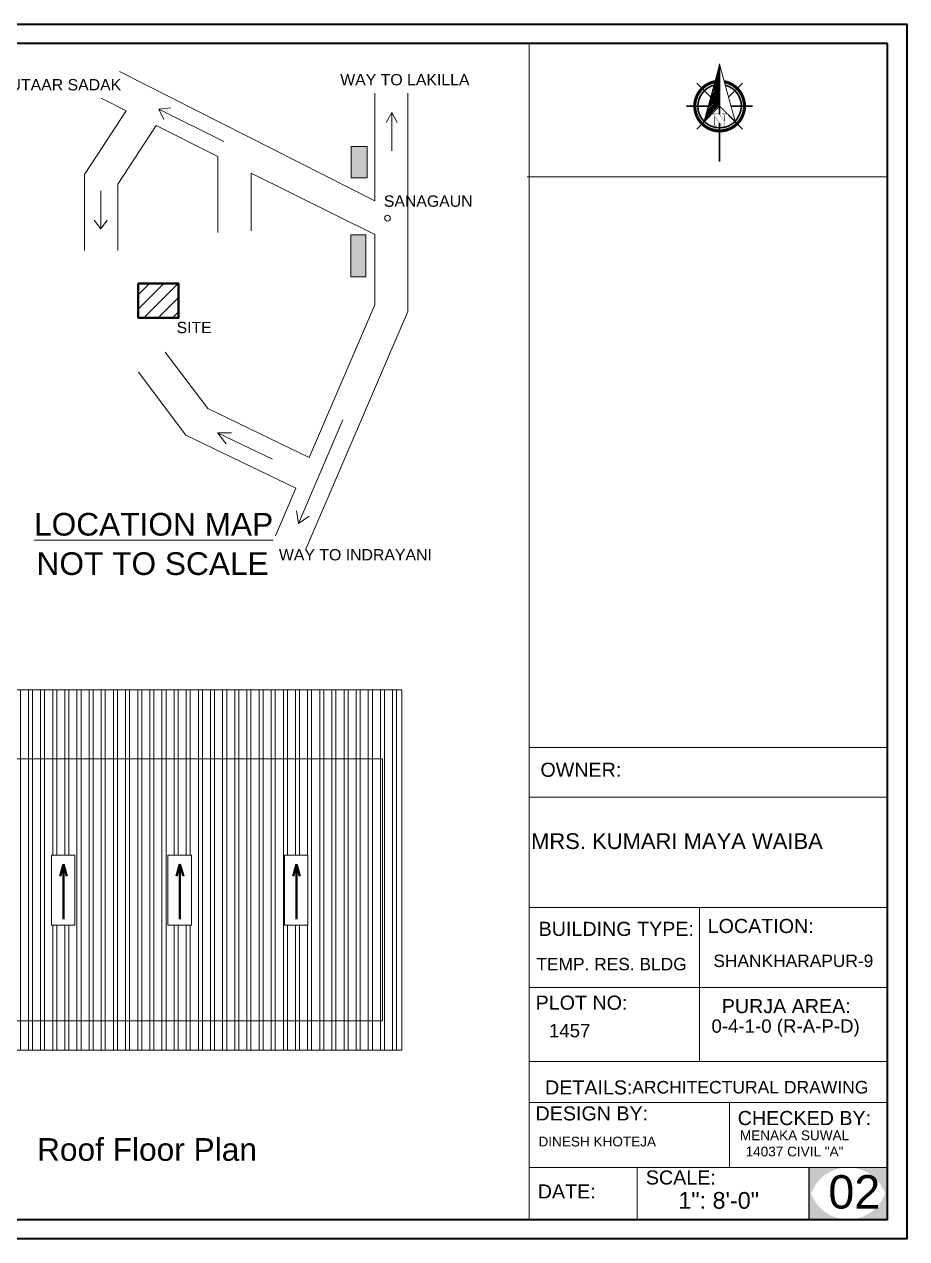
# Model space of a CAD drawing. Header units: inches. Extents: x 54699 to 80583, y -8431 to -3547.
# Drawn here: x 74334 to 74879, y -7188 to -6437 of the extents above; entities that cross this region are included whole.
import ezdxf

# ---------------------------------------------------------------- set-up
doc = ezdxf.new("R2010")
doc.units = ezdxf.units.IN
doc.header["$LTSCALE"] = 0.5
doc.header["$MEASUREMENT"] = 0
for name, color, linetype, lineweight in [('DIM_LINE', 173, 'Continuous', 20), ('Dimention', 5, 'Continuous', 20), ('door', 202, 'Continuous', 5), ('DW-SEC', 24, 'Continuous', 25), ('ELEVATION', 85, 'Continuous', 9), ('Siteplan', 7, 'Continuous', 30), ('steps', 253, 'Continuous', 20), ('TEXT', 220, 'Continuous', 9), ('wall', 20, 'Continuous', 40), ('WALL - A', 1, 'Continuous', 40)]:
    doc.layers.add(name, color=color, linetype=linetype, lineweight=lineweight)
doc.layers.add('Normal Wall', color=7, linetype='Continuous', lineweight=35, true_color=0xffaf89)
doc.layers.add('Rear Wall', color=7, linetype='Continuous', lineweight=20, true_color=0xd4e480)
doc.layers.add('REBARS', color=5, linetype='Continuous')
doc.styles.get("Standard").update_dxf_attribs({"font": 'arial.ttf'})
doc.styles.add('SwissBT', font='swiss.ttf', dxfattribs={"height": 12})
pattern_1 = [(90, (104651.224, 353541.492), (-7.5, 2e-15), []), (90, (104653.724, 353543.992), (-7.5, 2e-15), [])]

# ---------------------------------------------------------------- blocks, each defined once
blk = doc.blocks.new('*X743')
at = {"color": 0}
for p, q in [((146.95, -410.95), (147.62, -410.29)), ((147.15, -410.22), (147.62, -409.76)), ((147.35, -409.49), (147.62, -409.23)), ((147.55, -408.76), (147.62, -408.7)), ((145.56, -416.06), (147.62, -414)), ((145.76, -415.33), (147.62, -413.47)), ((145.96, -414.6), (147.62, -412.94)), ((146.16, -413.87), (147.62, -412.41)), ((146.36, -413.14), (147.62, -411.88)), ((146.55, -412.41), (147.62, -411.35)), ((146.75, -411.68), (147.62, -410.82)), ((143.96, -421.9), (147.62, -418.24)), ((144.16, -421.17), (147.62, -417.71)), ((144.36, -420.44), (147.62, -417.18)), ((144.56, -419.71), (147.62, -416.65)), ((144.76, -418.98), (147.62, -416.12)), ((144.96, -418.25), (147.62, -415.59)), ((145.16, -417.52), (147.62, -415.06)), ((145.36, -416.79), (147.62, -414.53)), ((142.76, -426.28), (147.62, -421.42)), ((142.96, -425.55), (147.62, -420.89)), ((143.16, -424.82), (147.62, -420.36)), ((143.36, -424.09), (147.62, -419.83)), ((143.56, -423.36), (147.62, -419.3)), ((143.76, -422.63), (147.62, -418.77))]:
    blk.add_line(p, q, dxfattribs=at)
blk = doc.blocks.new('NORTH_15')
for p, q in [((0, 3.66), (0, 10.62)), ((-2.87, 2.87), (-7.37, 7.37)), ((2.87, 2.87), (7.37, 7.37)), ((-13.37, 0), (2.72, 0)), ((5.49, 0), (17.83, 0)), ((-2.87, -2.87), (-7.37, -7.37)), ((0, -3.66), (0, -10.62)), ((2.87, -2.87), (7.37, -7.37))]:
    blk.add_line(p, q)
at = {"const_width": 1}
for points in [[(0, -8, 1), (0, 8, 0.359415), (-7.86, 1.52, 1)], [(-7.86, -1.52, 0.359415), (0, -8, 1)]]:
    blk.add_lwpolyline(points, format="xyb", dxfattribs=at)
for points, const_width in [([(4.96, -5.01), (-13.37, 0), (4.9, 5), (0, 0), (4.96, -5.01)], 0.3), ([(5.93, -1.55), (6, -1.55), (6.07, -1.54), (6.13, -1.53), (6.17, -1.52), (6.22, -1.51), (6.26, -1.49), (6.28, -1.47), (6.3, -1.45), (6.32, -1.42), (6.33, -1.39), (6.35, -1.34), (6.36, -1.29), (6.37, -1.23), (6.38, -1.16), (6.38, -1.08), (6.38, -1), (6.54, -1), (6.54, -2.34), (6.38, -2.34), (6.38, -2.3), (6.38, -2.23), (6.38, -2.16), (6.37, -2.09), (6.36, -2.04), (6.35, -1.99), (6.33, -1.95), (6.32, -1.91), (6.3, -1.88), (6.28, -1.86), (6.26, -1.83), (6.22, -1.81), (6.18, -1.8), (6.13, -1.78), (6.07, -1.77), (6.01, -1.76), (5.95, -1.76), (2.66, -1.76), (2.66, -2.34), (2.5, -2.34), (2.5, -0.16), (4.71, 1.44), (3.14, 1.44), (3.07, 1.44), (3, 1.43), (2.94, 1.42), (2.89, 1.41), (2.85, 1.4), (2.81, 1.38), (2.78, 1.36), (2.76, 1.34), (2.74, 1.31), (2.72, 1.27), (2.7, 1.22), (2.69, 1.17), (2.68, 1.11), (2.67, 1.04), (2.66, 0.97), (2.66, 0.89), (2.66, 0.87), (2.5, 0.87), (2.5, 2.21), (2.66, 2.21), (2.66, 2.17), (2.66, 2.09), (2.67, 2.03), (2.68, 1.97), (2.69, 1.91), (2.7, 1.86), (2.71, 1.82), (2.73, 1.78), (2.75, 1.76), (2.77, 1.74), (2.8, 1.72), (2.85, 1.7), (2.89, 1.68), (2.94, 1.67), (3, 1.66), (3.07, 1.66), (3.14, 1.66), (6.54, 1.66), (6.54, 0.75), (3.33, -1.55), (5.93, -1.55), (5.93, -1.55)], 0.1)]:
    blk.add_lwpolyline(points, dxfattribs=dict(const_width=const_width))
for start, end in [(90, 164.973), (270, 90), (195.027, 270)]:
    blk.add_arc((0, 0), 7, start, end)
at = {"rotation": 90}
blk.add_blockref('*X743', (-421.89, -147.62), dxfattribs=at)
blk = doc.blocks.new('A$C0BDB7EE9')
at = {"layer": 'Siteplan', "xscale": 2.999999999999779, "yscale": 2.999999999999779, "zscale": 2.999999999999779, "rotation": 247.8612575918487}
blk.add_blockref('NORTH_15', (20.2, 49.5), dxfattribs=at)
blk = doc.blocks.new('A$C327B4BBD')
at = {"layer": 'Dimention', "ltscale": 0.3, "xscale": 1.171875000000082, "yscale": 1.171875000000082, "zscale": 1.171875000000082, "rotation": 112.1387424081494}
blk.add_blockref('A$C0BDB7EE9', (16.1, 0), dxfattribs=at)

msp = doc.modelspace()

# ---------------------------------------------------------------- hatches: boundary and pattern name
msp.add_hatch(color=0).paths.add_polyline_path([(74867.01, -7143.94), (74842.7, -7143.94, -0.414214), (74867.01, -7168.25)])
at = {"layer": 'DIM_LINE'}
h = msp.add_hatch(dxfattribs=at)
h.set_pattern_fill('ANSI32', color=256, scale=20, angle=45)
h.set_pattern_definition(pattern_1)
h.paths.add_polyline_path([(74554.95, -6891.42), (74554.95, -7053.42), (74230.95, -7053.42), (74230.95, -7071.42), (74566.95, -7071.42), (74566.95, -6848.8), (74230.95, -6848.8), (74230.95, -6891.42)])
h = msp.add_hatch(dxfattribs=at)
h.set_pattern_fill('ANSI32', color=256, scale=20, angle=45)
h.set_pattern_definition(pattern_1)
h.paths.add_polyline_path([(74230.95, -6891.42), (74230.95, -7053.42), (74554.95, -7053.42), (74554.95, -6891.42)])
h.paths.add_polyline_path([(74364.89, -6950.95), (74364.89, -6994.27), (74350.44, -6994.27), (74350.44, -6950.95)], flags=16)
h.paths.add_polyline_path([(74422.44, -6950.95), (74436.89, -6950.95), (74436.89, -6994.27), (74422.44, -6994.27)], flags=16)
h.paths.add_polyline_path([(74292.89, -6950.95), (74292.89, -6994.27), (74278.44, -6994.27), (74278.44, -6950.95)], flags=16)
h.paths.add_polyline_path([(74494.44, -6950.95), (74508.89, -6950.95), (74508.89, -6994.27), (74494.44, -6994.27)], flags=16)
at = {"layer": 'DW-SEC'}
h = msp.add_hatch(dxfattribs=at)
h.set_pattern_fill('ANSI31', color=256, scale=50)
h.set_pattern_definition([(45, (-47098.651, 5977.712), (-4.41941738, 4.41941738), [])])
h.paths.add_polyline_path([(74428.97, -6597.67), (74404.07, -6597.67), (74404.07, -6618.91), (74428.97, -6618.91)])
at = {"layer": 'ELEVATION'}
h = msp.add_hatch(dxfattribs=at)
h.set_pattern_fill('SWAMP', color=256, scale=2)
h.set_pattern_definition([(0, (-4632.738, -2680.9194), (1, 1.732050806), [0.25, -1.75]), (90, (-4632.6129, -2680.9194), (-1, 1.732050806), [0.125, -3.33910161]), (90, (-4632.5817, -2680.9194), (-1, 1.732050806), [0.1, -3.36410161]), (90, (-4632.6442, -2680.9194), (-1, 1.732050806), [0.1, -3.36410161]), (60, (-4632.5504, -2680.9194), (-1, 1.732050807), [0.08, -1.92]), (120, (-4632.6754, -2680.9194), (-2, 8e-10), [0.08, -1.92])])
h.paths.add_polyline_path([(74544.64, -6567.55), (74535.5, -6567.55), (74535.5, -6593.42), (74544.64, -6593.42)])
h.paths.add_polyline_path([(74545.62, -6512.99), (74535.59, -6512.99), (74535.59, -6532.28), (74545.62, -6532.28)])
at = {"layer": 'TEXT'}
for points in [[(74842.7, -7143.94), (74818.39, -7143.94), (74818.39, -7168.25, -0.414214)], [(74842.7, -7143.94), (74818.39, -7143.94), (74818.39, -7168.25, -0.414214)], [(74867.01, -7143.94), (74842.7, -7143.94, -0.414214), (74867.01, -7168.25)], [(74818.39, -7151.75), (74818.39, -7176.06), (74842.7, -7176.06, -0.414214)], [(74818.39, -7151.75), (74818.39, -7176.06), (74842.7, -7176.06, -0.414214)], [(74867.01, -7151.75, -0.414214), (74842.7, -7176.06), (74867.01, -7176.06)], [(74867.01, -7151.75, -0.414214), (74842.7, -7176.06), (74867.01, -7176.06)]]:
    msp.add_hatch(color=0, dxfattribs=at).paths.add_polyline_path(points)

# ---------------------------------------------------------------- linework, layer by layer
at = {"color": 0}
msp.add_line((74818.39, -7143.94), (74818.39, -7176.06), dxfattribs=at)
msp.add_line((74818.39, -7143.94), (74818.39, -7176.06), dxfattribs=at)
at = {"layer": 'DIM_LINE'}
for points in [[(74364.89, -6950.95), (74350.44, -6950.95), (74350.44, -6994.27), (74364.89, -6994.27)], [(74436.89, -6950.95), (74422.44, -6950.95), (74422.44, -6994.27), (74436.89, -6994.27)], [(74508.89, -6950.95), (74494.44, -6950.95), (74494.44, -6994.27), (74508.89, -6994.27)]]:
    msp.add_lwpolyline(points, close=True, dxfattribs=at)
at = {"layer": 'door', "ltscale": 0.5}
for p, q in [((74230.95, -6848.8), (74566.95, -6848.8)), ((74566.95, -7071.42), (74566.95, -6848.8)), ((74230.95, -6891.42), (74554.95, -6891.42)), ((74554.95, -7053.42), (74554.95, -6891.42)), ((74230.95, -7053.42), (74554.95, -7053.42)), ((74230.95, -7071.42), (74566.95, -7071.42))]:
    msp.add_line(p, q, dxfattribs=at)
for points in [[(74364.89, -6994.27), (74350.44, -6994.27), (74350.44, -6950.95), (74364.89, -6950.95)], [(74436.89, -6994.27), (74422.44, -6994.27), (74422.44, -6950.95), (74436.89, -6950.95)], [(74508.89, -6994.27), (74494.44, -6994.27), (74494.44, -6950.95), (74508.89, -6950.95)]]:
    msp.add_lwpolyline(points, close=True, dxfattribs=at)
at = {"layer": 'ELEVATION'}
for p, q in [((74392.47, -6466.59), (74550.17, -6546.45)), ((74381.21, -6483.2), (74396.56, -6490.85)), ((74550.17, -6480.08), (74550.17, -6546.45)), ((74570.71, -6614.94), (74570.71, -6480.08)), ((74396.56, -6490.85), (74370.87, -6530.18)), ((74416.84, -6489.82), (74424.19, -6489.16)), ((74416.84, -6489.82), (74456.99, -6509.84)), ((74416.84, -6489.82), (74419.82, -6496.38)), ((74560.67, -6491.94), (74557.31, -6498.24)), ((74560.67, -6515.6), (74560.67, -6491.94)), ((74560.67, -6491.94), (74564.02, -6498.24)), ((74415.07, -6500.08), (74391.42, -6536.29)), ((74415.07, -6500.08), (74453.25, -6519.12)), ((74453.25, -6519.12), (74453.25, -6566.1)), ((74473.79, -6529.36), (74550.17, -6567.45)), ((74473.79, -6529.36), (74473.79, -6565)), ((74370.87, -6530.18), (74370.87, -6577.15)), ((74391.42, -6536.29), (74391.42, -6577.15)), ((74380.87, -6540.32), (74380.87, -6563.81)), ((74380.87, -6563.81), (74376.84, -6558.56)), ((74380.87, -6563.81), (74384.91, -6558.56)), ((74550.17, -6567.45), (74550.17, -6610.72)), ((74550.17, -6610.72), (74509.64, -6705.21)), ((74570.71, -6614.94), (74507.73, -6761.78)), ((74446.99, -6674.97), (74420.68, -6640.04)), ((74433.57, -6691.31), (74404.27, -6652.41)), ((74509.64, -6705.21), (74446.99, -6674.97)), ((74530.58, -6681.94), (74503.16, -6745.88)), ((74501.53, -6724.12), (74433.57, -6691.31)), ((74487.01, -6706.3), (74453.03, -6689.89)), ((74453.03, -6689.89), (74461.69, -6689.89)), ((74453.03, -6689.89), (74458.42, -6696.68)), ((74501.53, -6724.12), (74488.85, -6753.68)), ((74503.16, -6745.88), (74501.86, -6738.13)), ((74503.16, -6745.88), (74509.68, -6741.48))]:
    msp.add_line(p, q, dxfattribs=at)
for points in [[(74545.62, -6532.28), (74535.59, -6532.28), (74535.59, -6512.99), (74545.62, -6512.99)], [(74535.5, -6567.55), (74544.64, -6567.55), (74544.64, -6593.42), (74535.5, -6593.42)]]:
    msp.add_lwpolyline(points, close=True, dxfattribs=at)
msp.add_circle((74558.07, -6557.25), 1.78, dxfattribs=at)
at = {"layer": 'Normal Wall'}
for points in [[(73820.91, -6437.44), (74878.92, -6437.44), (74878.92, -7187.97), (73820.91, -7187.97)], [(73820.91, -6437.44), (74878.92, -6437.44), (74878.92, -7187.97), (73820.91, -7187.97)], [(74867.01, -6449.35), (73844.73, -6449.35), (73844.73, -7176.06), (74867.01, -7176.06)], [(74867.01, -6449.35), (73844.73, -6449.35), (73844.73, -7176.06), (74867.01, -7176.06)]]:
    msp.add_lwpolyline(points, close=True, dxfattribs=at)
at = {"layer": 'Rear Wall'}
for p, q in [((74645.59, -6893.62), (74645.59, -6449.35)), ((74644.41, -6531.65), (74867.01, -6531.65)), ((74645.59, -6884.36), (74867.01, -6884.36)), ((74645.59, -6884.36), (74867.01, -6884.36)), ((74645.59, -6884.36), (74867.01, -6884.36)), ((74645.59, -6884.36), (74867.01, -6884.36)), ((74645.59, -6915.16), (74867.01, -6915.16)), ((74645.59, -6915.16), (74867.01, -6915.16)), ((74645.59, -6983.22), (74867.01, -6983.22)), ((74645.59, -6983.22), (74867.01, -6983.22)), ((74750.86, -6983.22), (74750.86, -7069.12)), ((74750.86, -6983.22), (74750.86, -7078.38)), ((74645.59, -7032.71), (74867.01, -7032.71)), ((74645.59, -7032.71), (74867.01, -7032.71)), ((74645.59, -7078.38), (74867.01, -7078.38)), ((74645.59, -7103.82), (74867.01, -7103.82)), ((74645.59, -7103.82), (74867.01, -7103.82)), ((74769.44, -7143.94), (74769.44, -7103.82)), ((74769.44, -7143.94), (74769.44, -7103.82)), ((74645.59, -7143.94), (74867.01, -7143.94)), ((74645.59, -7143.94), (74867.01, -7143.94)), ((74712.33, -7143.94), (74712.33, -7176.06)), ((74712.33, -7143.94), (74712.33, -7176.06))]:
    msp.add_line(p, q, dxfattribs=at)
msp.add_lwpolyline([(74645.59, -6884.36), (74867.01, -6884.36), (74867.01, -7176.06), (74645.59, -7176.06)], close=True, dxfattribs=at)
msp.add_lwpolyline([(74645.59, -6884.36), (74867.01, -6884.36), (74867.01, -7176.06), (74645.59, -7176.06)], close=True, dxfattribs=at)
at = {"layer": 'wall'}
msp.add_lwpolyline([(74404.07, -6597.67), (74428.97, -6597.67), (74428.97, -6618.91), (74404.07, -6618.91)], close=True, dxfattribs=at)
at = {"layer": 'WALL - A'}
for p, q in [((74357.86, -6956.53), (74355.73, -6963.83)), ((74357.86, -6990.51), (74357.86, -6956.53)), ((74357.86, -6956.53), (74359.98, -6963.83)), ((74429.86, -6956.53), (74427.73, -6963.83)), ((74429.86, -6990.51), (74429.86, -6956.53)), ((74429.86, -6956.53), (74431.98, -6963.83)), ((74501.86, -6956.53), (74499.73, -6963.83)), ((74501.86, -6990.51), (74501.86, -6956.53)), ((74501.86, -6956.53), (74503.98, -6963.83))]:
    msp.add_line(p, q, dxfattribs=at)

# ---------------------------------------------------------------- block references
at = {"layer": 'REBARS', "xscale": 0.5459999999999999, "yscale": 0.5459999999999999, "zscale": 0.5459999999999999, "rotation": 270}
msp.add_blockref('A$C327B4BBD', (74763.28, -6513.43), dxfattribs=at)

# ---------------------------------------------------------------- texts
at = {"color": 0}
for s, p in [('OWNER:', (74652.59, -6902.5)), ('LOCATION:', (74755.93, -6999.05))]:
    msp.add_text(s, height=8.704, dxfattribs=at).set_placement(p)
at = {"color": 7, "linetype": 'ByBlock', "lineweight": 5, "char_height": 14, "width": 235.547, "attachment_point": 5}
for s, insert in [('{\\fArial TUR|b0|i0|c162|p34;\\LLOCATION MAP}', (74413.58, -6746.53)), ('{\\fArial CE|b0|i0|c0|p34;Roof\\fArial CE|b0|i0|c238|p34; Floor Plan}', (74409.48, -7132.92))]:
    msp.add_mtext(s, dxfattribs=dict(at, insert=insert))
at = {"color": 7, "linetype": 'ByBlock', "lineweight": 5, "insert": (74412.95, -6770.86), "char_height": 14, "attachment_point": 5}
msp.add_mtext_dynamic_manual_height_columns('NOT TO SCALE', width=161.3532, gutter_width=40, heights=[0], dxfattribs=at)
at = {"layer": 'steps', "color": 7, "ltscale": 0.3, "char_height": 7, "attachment_point": 2}
for s, insert, width in [('WAY TO LAKILLA', (74568.83, -6468.18), 93.8398), ('UKHUTAAR SADAK', (74348.73, -6471.29), 86.8102), ('SANAGAUN', (74583.25, -6543.22), 101.5728), ('SITE', (74438.62, -6621.33), 101.5728), ('WAY TO INDRAYANI ', (74538.25, -6761.77), 129.6808)]:
    msp.add_mtext(s, dxfattribs=dict(at, insert=insert, width=width))
at = {"layer": 'TEXT', "color": 0}
for s, height, p in [('OWNER:', 8.704, (74652.59, -6902.5)), ('LOCATION:', 8.704, (74755.93, -6999.05)), ('CHECKED BY:', 8.7044, (74774.49, -7117.74)), ('CHECKED BY:', 8.7044, (74774.49, -7117.74)), ('SCALE:', 8.704, (74717.72, -7154.47)), ('SCALE:', 8.704, (74717.72, -7154.47))]:
    msp.add_text(s, height=height, dxfattribs=at).set_placement(p)
at = {"layer": 'TEXT', "color": 0, "linetype": 'ByBlock', "style": 'SwissBT'}
for s, insert, char_height, width, attachment_point in [('MRS. KUMARI MAYA WAIBA', (74736.93, -6937.4), 9.72, 217.5111, 2), ('ARCHITECTURAL DRAWING', (74709.31, -7090.47), 7.7396, 268.5322, 1), ('MENAKA SUWAL\\P14037 CIVIL "A"', (74809.61, -7121.08), 6, 88.5492, 2), ('DINESH KHOTEJA', (74651.38, -7124.95), 6, 201.5276, 1)]:
    msp.add_mtext(s, dxfattribs=dict(at, insert=insert, char_height=char_height, width=width, attachment_point=attachment_point))
at = {"layer": 'TEXT', "color": 0, "attachment_point": 1}
for s, insert, char_height, width in [('BUILDING TYPE:', (74651.51, -6992.13), 8.7044, 148.5551), ('BUILDING TYPE:', (74651.51, -6992.13), 8.7044, 148.5551), ('PLOT NO: ', (74649.61, -7037.74), 8.704, 138.0271), ('PLOT NO: ', (74649.61, -7037.74), 8.704, 138.0271), ('PURJA AREA:', (74764.62, -7039.85), 8.7044, 197.5821), ('PURJA AREA:', (74764.62, -7039.85), 8.7044, 197.5821), ('DETAILS: ', (74655.42, -7090.13), 8.704, 138.0271), ('DESIGN BY:', (74649.57, -7106.18), 8.704, 138.0271), ('DESIGN BY:', (74649.57, -7106.18), 8.704, 138.0271), ('DATE:', (74650.92, -7154.41), 8.704, 34.8177)]:
    msp.add_mtext(s, dxfattribs=dict(at, insert=insert, char_height=char_height, width=width))
at = {"layer": 'TEXT', "color": 0, "linetype": 'ByBlock', "insert": (74650.09, -7014.43), "char_height": 7.6711, "width": 381.0351, "attachment_point": 1}
msp.add_mtext('TEMP. RES. BLDG', dxfattribs=at)
at = {"layer": 'TEXT', "color": 0, "linetype": 'ByBlock', "insert": (74759.46, -7012.4), "char_height": 7.6711, "attachment_point": 1}
msp.add_mtext_dynamic_manual_height_columns('SHANKHARAPUR-9', width=381.0351, gutter_width=1.53, heights=[0], dxfattribs=at)
at = {"layer": 'TEXT', "color": 0, "style": 'SwissBT'}
for s, insert, char_height, width, attachment_point in [('0-4-1-0 (R-A-P-D)', (74804.08, -7052.41), 8.2555, 163.2142, 2), ('1457', (74657.82, -7055.25), 8.256, 163.2142, 1), ('02', (74830.5, -7148.7), 20.639, 20.1585, 1)]:
    msp.add_mtext(s, dxfattribs=dict(at, insert=insert, char_height=char_height, width=width, attachment_point=attachment_point))
at = {"layer": 'TEXT', "color": 0, "ltscale": 0.5, "insert": (74737.81, -7159.12), "char_height": 10.319, "width": 127.5344, "attachment_point": 1, "style": 'SwissBT'}
msp.add_mtext('1": 8\'-0"', dxfattribs=at)
msp.add_mtext('1": 8\'-0"', dxfattribs=at)

doc.saveas('drawing.dxf')
